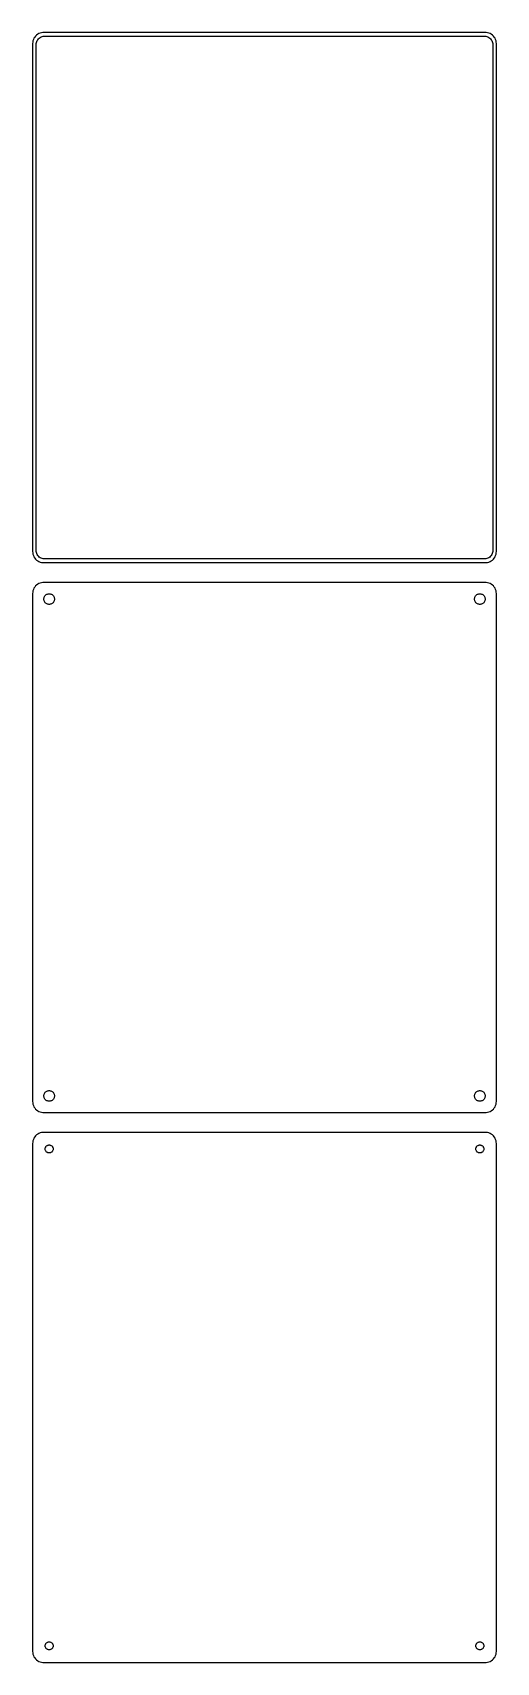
# Model space of a CAD drawing. Header units: metres. Extents: x -105 to 105, y 378 to 1116.
import ezdxf

# ---------------------------------------------------------------- set-up
doc = ezdxf.new("R2010")
doc.units = ezdxf.units.M

msp = doc.modelspace()

# ---------------------------------------------------------------- linework, layer by layer
for p, q in [((-103.645, 1114.42), (-104.045, 1113.94)), ((-103.187, 1114.85), (-103.645, 1114.42)), ((-102.679, 1115.22), (-103.187, 1114.85)), ((-102.129, 1115.52), (-102.679, 1115.22)), ((-101.545, 1115.76), (-102.129, 1115.52)), ((-100.937, 1115.91), (-101.545, 1115.76)), ((-100.314, 1115.99), (-100.937, 1115.91)), ((100.314, 1115.99), (-100.314, 1115.99)), ((-100.226, 1114.3), (-99.7432, 1114.36)), ((-99.7432, 1114.36), (99.7432, 1114.36)), ((99.7432, 1114.36), (100.226, 1114.3)), ((100.937, 1115.91), (100.314, 1115.99)), ((101.545, 1115.76), (100.937, 1115.91)), ((102.129, 1115.52), (101.545, 1115.76)), ((102.679, 1115.22), (102.129, 1115.52)), ((103.187, 1114.85), (102.679, 1115.22)), ((103.645, 1114.42), (103.187, 1114.85)), ((104.045, 1113.94), (103.645, 1114.42)), ((-104.961, 1111.63), (-105, 1111)), ((-105, 1111), (-105, 881)), ((-104.843, 1112.24), (-104.961, 1111.63)), ((-104.649, 1112.84), (-104.843, 1112.24)), ((-104.382, 1113.41), (-104.649, 1112.84)), ((-104.045, 1113.94), (-104.382, 1113.41)), ((-103.373, 1110.5), (-103.342, 1110.99)), ((-103.373, 881.5), (-103.373, 1110.5)), ((-103.342, 1110.99), (-103.251, 1111.46)), ((-103.251, 1111.46), (-103.101, 1111.93)), ((-103.101, 1111.93), (-102.894, 1112.37)), ((-102.894, 1112.37), (-102.633, 1112.78)), ((-102.633, 1112.78), (-102.323, 1113.15)), ((-102.323, 1113.15), (-101.969, 1113.48)), ((-101.969, 1113.48), (-101.575, 1113.77)), ((-101.575, 1113.77), (-101.149, 1114)), ((-101.149, 1114), (-100.697, 1114.18)), ((-100.697, 1114.18), (-100.226, 1114.3)), ((100.226, 1114.3), (100.697, 1114.18)), ((100.697, 1114.18), (101.149, 1114)), ((101.149, 1114), (101.575, 1113.77)), ((101.575, 1113.77), (101.969, 1113.48)), ((101.969, 1113.48), (102.323, 1113.15)), ((102.323, 1113.15), (102.633, 1112.78)), ((102.633, 1112.78), (102.894, 1112.37)), ((102.894, 1112.37), (103.101, 1111.93)), ((103.101, 1111.93), (103.251, 1111.46)), ((103.251, 1111.46), (103.342, 1110.99)), ((103.342, 1110.99), (103.373, 1110.5)), ((103.373, 1110.5), (103.373, 881.5)), ((104.382, 1113.41), (104.045, 1113.94)), ((104.649, 1112.84), (104.382, 1113.41)), ((104.843, 1112.24), (104.649, 1112.84)), ((104.961, 1111.63), (104.843, 1112.24)), ((105, 1111), (104.961, 1111.63)), ((105, 881), (105, 1111)), ((-105, 881), (-104.961, 880.373)), ((-104.961, 880.373), (-104.843, 879.757)), ((-104.843, 879.757), (-104.649, 879.159)), ((-104.649, 879.159), (-104.382, 878.591)), ((-104.382, 878.591), (-104.045, 878.061)), ((-103.342, 881.015), (-103.373, 881.5)), ((-103.251, 880.537), (-103.342, 881.015)), ((-103.101, 880.074), (-103.251, 880.537)), ((-102.894, 879.634), (-103.101, 880.074)), ((-102.633, 879.224), (-102.894, 879.634)), ((-102.323, 878.849), (-102.633, 879.224)), ((-101.969, 878.516), (-102.323, 878.849)), ((-101.575, 878.23), (-101.969, 878.516)), ((-101.149, 877.996), (-101.575, 878.23)), ((101.575, 878.23), (101.149, 877.996)), ((101.969, 878.516), (101.575, 878.23)), ((102.323, 878.849), (101.969, 878.516)), ((102.633, 879.224), (102.323, 878.849)), ((102.894, 879.634), (102.633, 879.224)), ((103.101, 880.074), (102.894, 879.634)), ((103.251, 880.537), (103.101, 880.074)), ((103.342, 881.015), (103.251, 880.537)), ((103.373, 881.5), (103.342, 881.015)), ((104.045, 878.061), (104.382, 878.591)), ((104.382, 878.591), (104.649, 879.159)), ((104.649, 879.159), (104.843, 879.757)), ((104.843, 879.757), (104.961, 880.373)), ((104.961, 880.373), (105, 881)), ((-104.045, 878.061), (-103.645, 877.577)), ((-103.645, 877.577), (-103.187, 877.147)), ((-103.187, 877.147), (-102.679, 876.778)), ((-102.679, 876.778), (-102.129, 876.476)), ((-102.129, 876.476), (-101.545, 876.245)), ((-101.545, 876.245), (-100.937, 876.089)), ((-100.697, 877.817), (-101.149, 877.996)), ((-100.937, 876.089), (-100.314, 876.01)), ((-100.226, 877.696), (-100.697, 877.817)), ((-100.314, 876.01), (100.314, 876.01)), ((-99.7432, 877.635), (-100.226, 877.696)), ((99.7432, 877.635), (-99.7432, 877.635)), ((100.226, 877.696), (99.7432, 877.635)), ((100.697, 877.817), (100.226, 877.696)), ((100.314, 876.01), (100.937, 876.089)), ((101.149, 877.996), (100.697, 877.817)), ((100.937, 876.089), (101.545, 876.245)), ((101.545, 876.245), (102.129, 876.476)), ((102.129, 876.476), (102.679, 876.778)), ((102.679, 876.778), (103.187, 877.147)), ((103.187, 877.147), (103.645, 877.577)), ((103.645, 877.577), (104.045, 878.061)), ((-104.649, 863.841), (-104.843, 863.243)), ((-104.382, 864.409), (-104.649, 863.841)), ((-104.045, 864.939), (-104.382, 864.409)), ((-103.645, 865.423), (-104.045, 864.939)), ((-103.187, 865.853), (-103.645, 865.423)), ((-102.679, 866.222), (-103.187, 865.853)), ((-102.129, 866.524), (-102.679, 866.222)), ((-101.545, 866.755), (-102.129, 866.524)), ((-100.937, 866.911), (-101.545, 866.755)), ((-100.314, 866.99), (-100.937, 866.911)), ((100.314, 866.99), (-100.314, 866.99)), ((100.937, 866.911), (100.314, 866.99)), ((101.545, 866.755), (100.937, 866.911)), ((102.129, 866.524), (101.545, 866.755)), ((102.679, 866.222), (102.129, 866.524)), ((103.187, 865.853), (102.679, 866.222)), ((103.645, 865.423), (103.187, 865.853)), ((104.045, 864.939), (103.645, 865.423)), ((104.382, 864.409), (104.045, 864.939)), ((104.649, 863.841), (104.382, 864.409)), ((104.843, 863.243), (104.649, 863.841)), ((-104.961, 862.627), (-105, 862)), ((-105, 862), (-105, 632)), ((-104.843, 863.243), (-104.961, 862.627)), ((-99.9, 859.5), (-99.8811, 859.801)), ((-99.8811, 859.199), (-99.9, 859.5)), ((-99.8811, 859.801), (-99.8246, 860.097)), ((-99.8246, 858.903), (-99.8811, 859.199)), ((-99.8246, 860.097), (-99.7315, 860.383)), ((-99.7315, 858.617), (-99.8246, 858.903)), ((-99.7315, 860.383), (-99.6031, 860.656)), ((-99.6031, 858.344), (-99.7315, 858.617)), ((-99.6031, 860.656), (-99.4416, 860.911)), ((-99.4416, 858.089), (-99.6031, 858.344)), ((-99.4416, 860.911), (-99.2495, 861.143)), ((-99.2495, 857.857), (-99.4416, 858.089)), ((-99.2495, 861.143), (-99.0298, 861.349)), ((-99.0298, 857.651), (-99.2495, 857.857)), ((-99.0298, 861.349), (-98.786, 861.526)), ((-98.786, 857.474), (-99.0298, 857.651)), ((-98.786, 861.526), (-98.5219, 861.672)), ((-98.5219, 857.328), (-98.786, 857.474)), ((-98.5219, 861.672), (-98.2416, 861.783)), ((-98.2416, 857.217), (-98.5219, 857.328)), ((-98.2416, 861.783), (-97.9497, 861.857)), ((-97.9497, 857.143), (-98.2416, 857.217)), ((-97.9497, 861.857), (-97.6507, 861.895)), ((-97.6507, 857.105), (-97.9497, 857.143)), ((-97.6507, 861.895), (-97.3493, 861.895)), ((-97.3493, 857.105), (-97.6507, 857.105)), ((-97.3493, 861.895), (-97.0503, 861.857)), ((-97.0503, 857.143), (-97.3493, 857.105)), ((-97.0503, 861.857), (-96.7584, 861.783)), ((-96.7584, 857.217), (-97.0503, 857.143)), ((-96.7584, 861.783), (-96.4781, 861.672)), ((-96.4781, 857.328), (-96.7584, 857.217)), ((-96.4781, 861.672), (-96.214, 861.526)), ((-96.214, 857.474), (-96.4781, 857.328)), ((-96.214, 861.526), (-95.9702, 861.349)), ((-95.9702, 857.651), (-96.214, 857.474)), ((-95.9702, 861.349), (-95.7505, 861.143)), ((-95.7505, 857.857), (-95.9702, 857.651)), ((-95.7505, 861.143), (-95.5583, 860.911)), ((-95.5583, 858.089), (-95.7505, 857.857)), ((-95.5583, 860.911), (-95.3969, 860.656)), ((-95.3969, 858.344), (-95.5583, 858.089)), ((-95.3969, 860.656), (-95.2685, 860.383)), ((-95.2685, 858.617), (-95.3969, 858.344)), ((-95.2685, 860.383), (-95.1754, 860.097)), ((-95.1754, 858.903), (-95.2685, 858.617)), ((-95.1754, 860.097), (-95.1189, 859.801)), ((-95.1189, 859.199), (-95.1754, 858.903)), ((-95.1189, 859.801), (-95.1, 859.5)), ((-95.1, 859.5), (-95.1189, 859.199)), ((95.1, 859.5), (95.1189, 859.801)), ((95.1189, 859.199), (95.1, 859.5)), ((95.1189, 859.801), (95.1754, 860.097)), ((95.1754, 858.903), (95.1189, 859.199)), ((95.1754, 860.097), (95.2685, 860.383)), ((95.2685, 858.617), (95.1754, 858.903)), ((95.2685, 860.383), (95.3969, 860.656)), ((95.3969, 858.344), (95.2685, 858.617)), ((95.3969, 860.656), (95.5583, 860.911)), ((95.5583, 858.089), (95.3969, 858.344)), ((95.5583, 860.911), (95.7505, 861.143)), ((95.7505, 857.857), (95.5583, 858.089)), ((95.7505, 861.143), (95.9702, 861.349)), ((95.9702, 857.651), (95.7505, 857.857)), ((95.9702, 861.349), (96.214, 861.526)), ((96.214, 857.474), (95.9702, 857.651)), ((96.214, 861.526), (96.4781, 861.672)), ((96.4781, 857.328), (96.214, 857.474)), ((96.4781, 861.672), (96.7584, 861.783)), ((96.7584, 857.217), (96.4781, 857.328)), ((96.7584, 861.783), (97.0503, 861.857)), ((97.0503, 857.143), (96.7584, 857.217)), ((97.0503, 861.857), (97.3493, 861.895)), ((97.3493, 857.105), (97.0503, 857.143)), ((97.3493, 861.895), (97.6507, 861.895)), ((97.6507, 857.105), (97.3493, 857.105)), ((97.6507, 861.895), (97.9497, 861.857)), ((97.9497, 857.143), (97.6507, 857.105)), ((97.9497, 861.857), (98.2416, 861.783)), ((98.2416, 857.217), (97.9497, 857.143)), ((98.2416, 861.783), (98.5219, 861.672)), ((98.5219, 857.328), (98.2416, 857.217)), ((98.5219, 861.672), (98.786, 861.526)), ((98.786, 857.474), (98.5219, 857.328)), ((98.786, 861.526), (99.0298, 861.349)), ((99.0298, 857.651), (98.786, 857.474)), ((99.0298, 861.349), (99.2495, 861.143)), ((99.2495, 857.857), (99.0298, 857.651)), ((99.2495, 861.143), (99.4416, 860.911)), ((99.4416, 858.089), (99.2495, 857.857)), ((99.4416, 860.911), (99.6031, 860.656)), ((99.6031, 858.344), (99.4416, 858.089)), ((99.6031, 860.656), (99.7315, 860.383)), ((99.7315, 858.617), (99.6031, 858.344)), ((99.7315, 860.383), (99.8246, 860.097)), ((99.8246, 858.903), (99.7315, 858.617)), ((99.8246, 860.097), (99.8811, 859.801)), ((99.8811, 859.199), (99.8246, 858.903)), ((99.8811, 859.801), (99.9, 859.5)), ((99.9, 859.5), (99.8811, 859.199)), ((104.961, 862.627), (104.843, 863.243)), ((105, 862), (104.961, 862.627)), ((105, 632), (105, 862)), ((-99.9, 634.5), (-99.8811, 634.801)), ((-99.8811, 634.801), (-99.8246, 635.097)), ((-99.8246, 635.097), (-99.7315, 635.383)), ((-99.7315, 635.383), (-99.6031, 635.656)), ((-99.6031, 635.656), (-99.4416, 635.911)), ((-99.4416, 635.911), (-99.2495, 636.143)), ((-99.2495, 636.143), (-99.0298, 636.349)), ((-99.0298, 636.349), (-98.786, 636.526)), ((-98.786, 636.526), (-98.5219, 636.672)), ((-98.5219, 636.672), (-98.2416, 636.783)), ((-98.2416, 636.783), (-97.9497, 636.857)), ((-97.9497, 636.857), (-97.6507, 636.895)), ((-97.6507, 636.895), (-97.3493, 636.895)), ((-97.3493, 636.895), (-97.0503, 636.857)), ((-97.0503, 636.857), (-96.7584, 636.783)), ((-96.7584, 636.783), (-96.4781, 636.672)), ((-96.4781, 636.672), (-96.214, 636.526)), ((-96.214, 636.526), (-95.9702, 636.349)), ((-95.9702, 636.349), (-95.7505, 636.143)), ((-95.7505, 636.143), (-95.5583, 635.911)), ((-95.5583, 635.911), (-95.3969, 635.656)), ((-95.3969, 635.656), (-95.2685, 635.383)), ((-95.2685, 635.383), (-95.1754, 635.097)), ((-95.1754, 635.097), (-95.1189, 634.801)), ((-95.1189, 634.801), (-95.1, 634.5)), ((95.1, 634.5), (95.1189, 634.801)), ((95.1189, 634.801), (95.1754, 635.097)), ((95.1754, 635.097), (95.2685, 635.383)), ((95.2685, 635.383), (95.3969, 635.656)), ((95.3969, 635.656), (95.5583, 635.911)), ((95.5583, 635.911), (95.7505, 636.143)), ((95.7505, 636.143), (95.9702, 636.349)), ((95.9702, 636.349), (96.214, 636.526)), ((96.214, 636.526), (96.4781, 636.672)), ((96.4781, 636.672), (96.7584, 636.783)), ((96.7584, 636.783), (97.0503, 636.857)), ((97.0503, 636.857), (97.3493, 636.895)), ((97.3493, 636.895), (97.6507, 636.895)), ((97.6507, 636.895), (97.9497, 636.857)), ((97.9497, 636.857), (98.2416, 636.783)), ((98.2416, 636.783), (98.5219, 636.672)), ((98.5219, 636.672), (98.786, 636.526)), ((98.786, 636.526), (99.0298, 636.349)), ((99.0298, 636.349), (99.2495, 636.143)), ((99.2495, 636.143), (99.4416, 635.911)), ((99.4416, 635.911), (99.6031, 635.656)), ((99.6031, 635.656), (99.7315, 635.383)), ((99.7315, 635.383), (99.8246, 635.097)), ((99.8246, 635.097), (99.8811, 634.801)), ((99.8811, 634.801), (99.9, 634.5)), ((-105, 632), (-104.961, 631.373)), ((-104.961, 631.373), (-104.843, 630.757)), ((-104.843, 630.757), (-104.649, 630.159)), ((-104.649, 630.159), (-104.382, 629.591)), ((-104.382, 629.591), (-104.045, 629.061)), ((-104.045, 629.061), (-103.645, 628.577)), ((-103.645, 628.577), (-103.187, 628.147)), ((-103.187, 628.147), (-102.679, 627.778)), ((-102.679, 627.778), (-102.129, 627.476)), ((-102.129, 627.476), (-101.545, 627.245)), ((-99.8811, 634.199), (-99.9, 634.5)), ((-99.8246, 633.903), (-99.8811, 634.199)), ((-99.7315, 633.617), (-99.8246, 633.903)), ((-99.6031, 633.344), (-99.7315, 633.617)), ((-99.4416, 633.089), (-99.6031, 633.344)), ((-99.2495, 632.857), (-99.4416, 633.089)), ((-99.0298, 632.651), (-99.2495, 632.857)), ((-98.786, 632.474), (-99.0298, 632.651)), ((-98.5219, 632.328), (-98.786, 632.474)), ((-98.2416, 632.217), (-98.5219, 632.328)), ((-97.9497, 632.143), (-98.2416, 632.217)), ((-97.6507, 632.105), (-97.9497, 632.143)), ((-97.3493, 632.105), (-97.6507, 632.105)), ((-97.0503, 632.143), (-97.3493, 632.105)), ((-96.7584, 632.217), (-97.0503, 632.143)), ((-96.4781, 632.328), (-96.7584, 632.217)), ((-96.214, 632.474), (-96.4781, 632.328)), ((-95.9702, 632.651), (-96.214, 632.474)), ((-95.7505, 632.857), (-95.9702, 632.651)), ((-95.5583, 633.089), (-95.7505, 632.857)), ((-95.3969, 633.344), (-95.5583, 633.089)), ((-95.2685, 633.617), (-95.3969, 633.344)), ((-95.1754, 633.903), (-95.2685, 633.617)), ((-95.1189, 634.199), (-95.1754, 633.903)), ((-95.1, 634.5), (-95.1189, 634.199)), ((95.1189, 634.199), (95.1, 634.5)), ((95.1754, 633.903), (95.1189, 634.199)), ((95.2685, 633.617), (95.1754, 633.903)), ((95.3969, 633.344), (95.2685, 633.617)), ((95.5583, 633.089), (95.3969, 633.344)), ((95.7505, 632.857), (95.5583, 633.089)), ((95.9702, 632.651), (95.7505, 632.857)), ((96.214, 632.474), (95.9702, 632.651)), ((96.4781, 632.328), (96.214, 632.474)), ((96.7584, 632.217), (96.4781, 632.328)), ((97.0503, 632.143), (96.7584, 632.217)), ((97.3493, 632.105), (97.0503, 632.143)), ((97.6507, 632.105), (97.3493, 632.105)), ((97.9497, 632.143), (97.6507, 632.105)), ((98.2416, 632.217), (97.9497, 632.143)), ((98.5219, 632.328), (98.2416, 632.217)), ((98.786, 632.474), (98.5219, 632.328)), ((99.0298, 632.651), (98.786, 632.474)), ((99.2495, 632.857), (99.0298, 632.651)), ((99.4416, 633.089), (99.2495, 632.857)), ((99.6031, 633.344), (99.4416, 633.089)), ((99.7315, 633.617), (99.6031, 633.344)), ((99.8246, 633.903), (99.7315, 633.617)), ((99.8811, 634.199), (99.8246, 633.903)), ((99.9, 634.5), (99.8811, 634.199)), ((101.545, 627.245), (102.129, 627.476)), ((102.129, 627.476), (102.679, 627.778)), ((102.679, 627.778), (103.187, 628.147)), ((103.187, 628.147), (103.645, 628.577)), ((103.645, 628.577), (104.045, 629.061)), ((104.045, 629.061), (104.382, 629.591)), ((104.382, 629.591), (104.649, 630.159)), ((104.649, 630.159), (104.843, 630.757)), ((104.843, 630.757), (104.961, 631.373)), ((104.961, 631.373), (105, 632)), ((-101.545, 627.245), (-100.937, 627.089)), ((-100.937, 627.089), (-100.314, 627.01)), ((-100.314, 627.01), (100.314, 627.01)), ((100.314, 627.01), (100.937, 627.089)), ((100.937, 627.089), (101.545, 627.245)), ((-104.961, 613.627), (-105, 613)), ((-105, 613), (-105, 383)), ((-104.843, 614.243), (-104.961, 613.627)), ((-104.649, 614.841), (-104.843, 614.243)), ((-104.382, 615.409), (-104.649, 614.841)), ((-104.045, 615.939), (-104.382, 615.409)), ((-103.645, 616.423), (-104.045, 615.939)), ((-103.187, 616.853), (-103.645, 616.423)), ((-102.679, 617.222), (-103.187, 616.853)), ((-102.129, 617.524), (-102.679, 617.222)), ((-101.545, 617.755), (-102.129, 617.524)), ((-100.937, 617.911), (-101.545, 617.755)), ((-100.314, 617.99), (-100.937, 617.911)), ((100.314, 617.99), (-100.314, 617.99)), ((100.937, 617.911), (100.314, 617.99)), ((101.545, 617.755), (100.937, 617.911)), ((102.129, 617.524), (101.545, 617.755)), ((102.679, 617.222), (102.129, 617.524)), ((103.187, 616.853), (102.679, 617.222)), ((103.645, 616.423), (103.187, 616.853)), ((104.045, 615.939), (103.645, 616.423)), ((104.382, 615.409), (104.045, 615.939)), ((104.649, 614.841), (104.382, 615.409)), ((104.843, 614.243), (104.649, 614.841)), ((104.961, 613.627), (104.843, 614.243)), ((105, 613), (104.961, 613.627)), ((105, 383), (105, 613)), ((-99.3, 610.5), (-99.2858, 610.726)), ((-99.2858, 610.274), (-99.3, 610.5)), ((-99.2858, 610.726), (-99.2434, 610.948)), ((-99.2434, 610.052), (-99.2858, 610.274)), ((-99.2434, 610.948), (-99.1736, 611.163)), ((-99.1736, 609.837), (-99.2434, 610.052)), ((-99.1736, 611.163), (-99.0773, 611.367)), ((-99.0773, 609.633), (-99.1736, 609.837)), ((-99.0773, 611.367), (-98.9562, 611.558)), ((-98.9562, 609.442), (-99.0773, 609.633)), ((-98.9562, 611.558), (-98.8121, 611.732)), ((-98.8121, 609.268), (-98.9562, 609.442)), ((-98.8121, 611.732), (-98.6474, 611.887)), ((-98.6474, 609.113), (-98.8121, 609.268)), ((-98.6474, 611.887), (-98.4645, 612.02)), ((-98.4645, 608.98), (-98.6474, 609.113)), ((-98.4645, 612.02), (-98.2664, 612.129)), ((-98.2664, 608.871), (-98.4645, 608.98)), ((-98.2664, 612.129), (-98.0562, 612.212)), ((-98.0562, 608.788), (-98.2664, 608.871)), ((-98.0562, 612.212), (-97.8373, 612.268)), ((-97.8373, 608.732), (-98.0562, 608.788)), ((-97.8373, 612.268), (-97.613, 612.296)), ((-97.613, 608.704), (-97.8373, 608.732)), ((-97.613, 612.296), (-97.387, 612.296)), ((-97.387, 608.704), (-97.613, 608.704)), ((-97.387, 612.296), (-97.1627, 612.268)), ((-97.1627, 608.732), (-97.387, 608.704)), ((-97.1627, 612.268), (-96.9438, 612.212)), ((-96.9438, 608.788), (-97.1627, 608.732)), ((-96.9438, 612.212), (-96.7336, 612.129)), ((-96.7336, 608.871), (-96.9438, 608.788)), ((-96.7336, 612.129), (-96.5355, 612.02)), ((-96.5355, 608.98), (-96.7336, 608.871)), ((-96.5355, 612.02), (-96.3526, 611.887)), ((-96.3526, 609.113), (-96.5355, 608.98)), ((-96.3526, 611.887), (-96.1879, 611.732)), ((-96.1879, 609.268), (-96.3526, 609.113)), ((-96.1879, 611.732), (-96.0438, 611.558)), ((-96.0438, 609.442), (-96.1879, 609.268)), ((-96.0438, 611.558), (-95.9226, 611.367)), ((-95.9226, 609.633), (-96.0438, 609.442)), ((-95.9226, 611.367), (-95.8264, 611.163)), ((-95.8264, 609.837), (-95.9226, 609.633)), ((-95.8264, 611.163), (-95.7565, 610.948)), ((-95.7565, 610.052), (-95.8264, 609.837)), ((-95.7565, 610.948), (-95.7142, 610.726)), ((-95.7142, 610.274), (-95.7565, 610.052)), ((-95.7142, 610.726), (-95.7, 610.5)), ((-95.7, 610.5), (-95.7142, 610.274)), ((95.7, 610.5), (95.7142, 610.726)), ((95.7142, 610.274), (95.7, 610.5)), ((95.7142, 610.726), (95.7565, 610.948)), ((95.7565, 610.052), (95.7142, 610.274)), ((95.7565, 610.948), (95.8264, 611.163)), ((95.8264, 609.837), (95.7565, 610.052)), ((95.8264, 611.163), (95.9226, 611.367)), ((95.9226, 609.633), (95.8264, 609.837)), ((95.9226, 611.367), (96.0438, 611.558)), ((96.0438, 609.442), (95.9226, 609.633)), ((96.0438, 611.558), (96.1879, 611.732)), ((96.1879, 609.268), (96.0438, 609.442)), ((96.1879, 611.732), (96.3526, 611.887)), ((96.3526, 609.113), (96.1879, 609.268)), ((96.3526, 611.887), (96.5355, 612.02)), ((96.5355, 608.98), (96.3526, 609.113)), ((96.5355, 612.02), (96.7336, 612.129)), ((96.7336, 608.871), (96.5355, 608.98)), ((96.7336, 612.129), (96.9438, 612.212)), ((96.9438, 608.788), (96.7336, 608.871)), ((96.9438, 612.212), (97.1627, 612.268)), ((97.1627, 608.732), (96.9438, 608.788)), ((97.1627, 612.268), (97.387, 612.296)), ((97.387, 608.704), (97.1627, 608.732)), ((97.387, 612.296), (97.613, 612.296)), ((97.613, 608.704), (97.387, 608.704)), ((97.613, 612.296), (97.8373, 612.268)), ((97.8373, 608.732), (97.613, 608.704)), ((97.8373, 612.268), (98.0562, 612.212)), ((98.0562, 608.788), (97.8373, 608.732)), ((98.0562, 612.212), (98.2664, 612.129)), ((98.2664, 608.871), (98.0562, 608.788)), ((98.2664, 612.129), (98.4645, 612.02)), ((98.4645, 608.98), (98.2664, 608.871)), ((98.4645, 612.02), (98.6474, 611.887)), ((98.6474, 609.113), (98.4645, 608.98)), ((98.6474, 611.887), (98.8121, 611.732)), ((98.8121, 609.268), (98.6474, 609.113)), ((98.8121, 611.732), (98.9562, 611.558)), ((98.9562, 609.442), (98.8121, 609.268)), ((98.9562, 611.558), (99.0773, 611.367)), ((99.0773, 609.633), (98.9562, 609.442)), ((99.0773, 611.367), (99.1736, 611.163)), ((99.1736, 609.837), (99.0773, 609.633)), ((99.1736, 611.163), (99.2434, 610.948)), ((99.2434, 610.052), (99.1736, 609.837)), ((99.2434, 610.948), (99.2858, 610.726)), ((99.2858, 610.274), (99.2434, 610.052)), ((99.2858, 610.726), (99.3, 610.5)), ((99.3, 610.5), (99.2858, 610.274)), ((-99.3, 385.5), (-99.2858, 385.726)), ((-99.2858, 385.274), (-99.3, 385.5)), ((-99.2858, 385.726), (-99.2434, 385.948)), ((-99.2434, 385.052), (-99.2858, 385.274)), ((-99.2434, 385.948), (-99.1736, 386.163)), ((-99.1736, 384.837), (-99.2434, 385.052)), ((-99.1736, 386.163), (-99.0773, 386.367)), ((-99.0773, 384.633), (-99.1736, 384.837)), ((-99.0773, 386.367), (-98.9562, 386.558)), ((-98.9562, 384.442), (-99.0773, 384.633)), ((-98.9562, 386.558), (-98.8121, 386.732)), ((-98.8121, 384.268), (-98.9562, 384.442)), ((-98.8121, 386.732), (-98.6474, 386.887)), ((-98.6474, 384.113), (-98.8121, 384.268)), ((-98.6474, 386.887), (-98.4645, 387.02)), ((-98.4645, 383.98), (-98.6474, 384.113)), ((-98.4645, 387.02), (-98.2664, 387.129)), ((-98.2664, 383.871), (-98.4645, 383.98)), ((-98.2664, 387.129), (-98.0562, 387.212)), ((-98.0562, 383.788), (-98.2664, 383.871)), ((-98.0562, 387.212), (-97.8373, 387.268)), ((-97.8373, 383.732), (-98.0562, 383.788)), ((-97.8373, 387.268), (-97.613, 387.296)), ((-97.613, 387.296), (-97.387, 387.296)), ((-97.387, 387.296), (-97.1627, 387.268)), ((-97.1627, 387.268), (-96.9438, 387.212)), ((-96.9438, 383.788), (-97.1627, 383.732)), ((-96.9438, 387.212), (-96.7336, 387.129)), ((-96.7336, 383.871), (-96.9438, 383.788)), ((-96.7336, 387.129), (-96.5355, 387.02)), ((-96.5355, 383.98), (-96.7336, 383.871)), ((-96.5355, 387.02), (-96.3526, 386.887)), ((-96.3526, 384.113), (-96.5355, 383.98)), ((-96.3526, 386.887), (-96.1879, 386.732)), ((-96.1879, 384.268), (-96.3526, 384.113)), ((-96.1879, 386.732), (-96.0438, 386.558)), ((-96.0438, 384.442), (-96.1879, 384.268)), ((-96.0438, 386.558), (-95.9226, 386.367)), ((-95.9226, 384.633), (-96.0438, 384.442)), ((-95.9226, 386.367), (-95.8264, 386.163)), ((-95.8264, 384.837), (-95.9226, 384.633)), ((-95.8264, 386.163), (-95.7565, 385.948)), ((-95.7565, 385.052), (-95.8264, 384.837)), ((-95.7565, 385.948), (-95.7142, 385.726)), ((-95.7142, 385.274), (-95.7565, 385.052)), ((-95.7142, 385.726), (-95.7, 385.5)), ((-95.7, 385.5), (-95.7142, 385.274)), ((95.7, 385.5), (95.7142, 385.726)), ((95.7142, 385.274), (95.7, 385.5)), ((95.7142, 385.726), (95.7565, 385.948)), ((95.7565, 385.052), (95.7142, 385.274)), ((95.7565, 385.948), (95.8264, 386.163)), ((95.8264, 384.837), (95.7565, 385.052)), ((95.8264, 386.163), (95.9226, 386.367)), ((95.9226, 384.633), (95.8264, 384.837)), ((95.9226, 386.367), (96.0438, 386.558)), ((96.0438, 384.442), (95.9226, 384.633)), ((96.0438, 386.558), (96.1879, 386.732)), ((96.1879, 384.268), (96.0438, 384.442)), ((96.1879, 386.732), (96.3526, 386.887)), ((96.3526, 384.113), (96.1879, 384.268)), ((96.3526, 386.887), (96.5355, 387.02)), ((96.5355, 383.98), (96.3526, 384.113)), ((96.5355, 387.02), (96.7336, 387.129)), ((96.7336, 383.871), (96.5355, 383.98)), ((96.7336, 387.129), (96.9438, 387.212)), ((96.9438, 383.788), (96.7336, 383.871)), ((96.9438, 387.212), (97.1627, 387.268)), ((97.1627, 383.732), (96.9438, 383.788)), ((97.1627, 387.268), (97.387, 387.296)), ((97.387, 387.296), (97.613, 387.296)), ((97.613, 387.296), (97.8373, 387.268)), ((97.8373, 387.268), (98.0562, 387.212)), ((98.0562, 383.788), (97.8373, 383.732)), ((98.0562, 387.212), (98.2664, 387.129)), ((98.2664, 383.871), (98.0562, 383.788)), ((98.2664, 387.129), (98.4645, 387.02)), ((98.4645, 383.98), (98.2664, 383.871)), ((98.4645, 387.02), (98.6474, 386.887)), ((98.6474, 384.113), (98.4645, 383.98)), ((98.6474, 386.887), (98.8121, 386.732)), ((98.8121, 384.268), (98.6474, 384.113)), ((98.8121, 386.732), (98.9562, 386.558)), ((98.9562, 384.442), (98.8121, 384.268)), ((98.9562, 386.558), (99.0773, 386.367)), ((99.0773, 384.633), (98.9562, 384.442)), ((99.0773, 386.367), (99.1736, 386.163)), ((99.1736, 384.837), (99.0773, 384.633)), ((99.1736, 386.163), (99.2434, 385.948)), ((99.2434, 385.052), (99.1736, 384.837)), ((99.2434, 385.948), (99.2858, 385.726)), ((99.2858, 385.274), (99.2434, 385.052)), ((99.2858, 385.726), (99.3, 385.5)), ((99.3, 385.5), (99.2858, 385.274)), ((-105, 383), (-104.961, 382.373)), ((-104.961, 382.373), (-104.843, 381.757)), ((-104.843, 381.757), (-104.649, 381.159)), ((-104.649, 381.159), (-104.382, 380.591)), ((-104.382, 380.591), (-104.045, 380.061)), ((-104.045, 380.061), (-103.645, 379.577)), ((-103.645, 379.577), (-103.187, 379.147)), ((-103.187, 379.147), (-102.679, 378.778)), ((-102.679, 378.778), (-102.129, 378.476)), ((-102.129, 378.476), (-101.545, 378.245)), ((-101.545, 378.245), (-100.937, 378.089)), ((-100.937, 378.089), (-100.314, 378.01)), ((-100.314, 378.01), (100.314, 378.01)), ((-97.613, 383.704), (-97.8373, 383.732)), ((-97.387, 383.704), (-97.613, 383.704)), ((-97.1627, 383.732), (-97.387, 383.704)), ((97.387, 383.704), (97.1627, 383.732)), ((97.613, 383.704), (97.387, 383.704)), ((97.8373, 383.732), (97.613, 383.704)), ((100.314, 378.01), (100.937, 378.089)), ((100.937, 378.089), (101.545, 378.245)), ((101.545, 378.245), (102.129, 378.476)), ((102.129, 378.476), (102.679, 378.778)), ((102.679, 378.778), (103.187, 379.147)), ((103.187, 379.147), (103.645, 379.577)), ((103.645, 379.577), (104.045, 380.061)), ((104.045, 380.061), (104.382, 380.591)), ((104.382, 380.591), (104.649, 381.159)), ((104.649, 381.159), (104.843, 381.757)), ((104.843, 381.757), (104.961, 382.373)), ((104.961, 382.373), (105, 383))]:
    msp.add_line(p, q)

doc.saveas('drawing.dxf')
